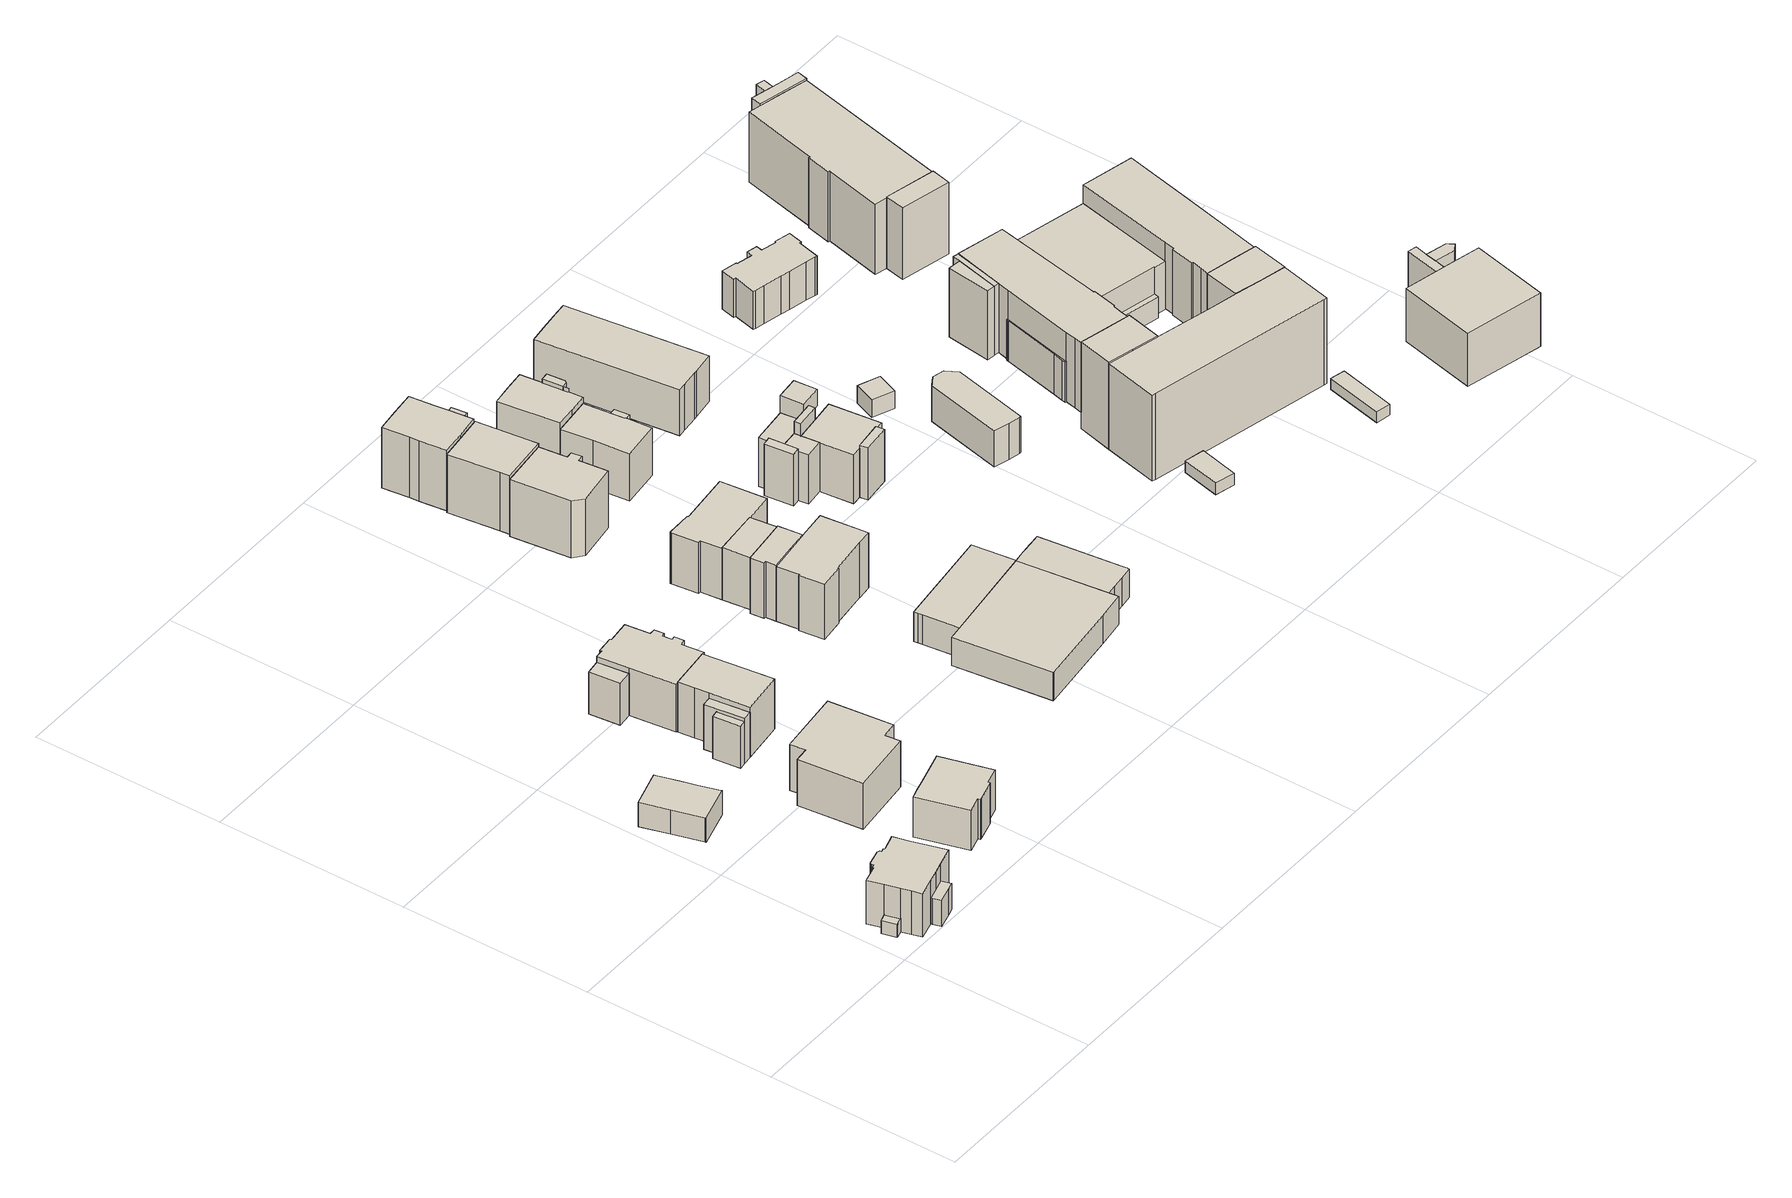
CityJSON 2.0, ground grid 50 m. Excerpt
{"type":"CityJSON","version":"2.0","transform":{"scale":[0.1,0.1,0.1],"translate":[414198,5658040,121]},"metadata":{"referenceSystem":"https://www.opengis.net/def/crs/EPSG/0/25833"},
"CityObjects":{
"building1":{"type":"Building","attributes":{"Gemeindeschluessel":14612000,"Geometrietyp2DReferenz":"3000","function":"31001_9998","roofType":"9999"},"children":["building1-1","building1-2","building1-3","building1-4"]},
"building1-1":{"type":"BuildingPart","attributes":{"Dachtyp_tdc":"tdcHipAndGableRoof","Dachneigung":10.1,"QualitaetDacherkennung":29,"Geometrietyp2DReferenz":"3000","measuredHeight":13.4,"roofType":"5000"},"parents":["building1"],"geometry":[{"type":"Solid","lod":"1","boundaries":[[[[0,1,2,3,4,5,6,7,8,9,10,11,12,13,14,15,16,17,18,19,20,21]],[[22,23,24,25,26,27,28,29,30,31,32,33,34,35,36,37,38,39,40,41,42,43]],[[20,23,22,21]],[[19,24,23,20]],[[18,25,24,19]],[[17,26,25,18]],[[16,27,26,17]],[[15,28,27,16]],[[14,29,28,15]],[[13,30,29,14]],[[12,31,30,13]],[[11,32,31,12]],[[10,33,32,11]],[[9,34,33,10]],[[8,35,34,9]],[[7,36,35,8]],[[6,37,36,7]],[[5,38,37,6]],[[4,39,38,5]],[[3,40,39,4]],[[2,41,40,3]],[[1,42,41,2]],[[0,43,42,1]],[[21,22,43,0]]]]}]},
"building1-2":{"type":"BuildingPart","attributes":{"Dachtyp_tdc":"tdcFreeFormRoof","Dachneigung":76.52,"QualitaetDacherkennung":38,"Geometrietyp2DReferenz":"3000","measuredHeight":12.21,"roofType":"5000"},"parents":["building1"],"geometry":[{"type":"Solid","lod":"1","boundaries":[[[[44,45,46,47]],[[43,48,49,22]],[[47,48,43,44]],[[46,49,48,47]],[[45,22,49,46]],[[44,43,22,45]]]]}]},
"building1-3":{"type":"BuildingPart","attributes":{"Dachtyp_tdc":"tdcGableRoof","Dachneigung":49.09,"QualitaetDacherkennung":5,"Geometrietyp2DReferenz":"3000","measuredHeight":5.56,"roofType":"3100"},"parents":["building1"],"geometry":[{"type":"Solid","lod":"1","boundaries":[[[[50,51,52,53,54]],[[55,56,57,30,29]],[[54,55,29,50]],[[53,56,55,54]],[[52,57,56,53]],[[51,30,57,52]],[[50,29,30,51]]]]}]},
"building1-4":{"type":"BuildingPart","attributes":{"Dachtyp_tdc":"tdcGableRoof","Dachneigung":48.37,"QualitaetDacherkennung":3,"Geometrietyp2DReferenz":"3000","measuredHeight":10.02,"roofType":"3100"},"parents":["building1"],"geometry":[{"type":"Solid","lod":"1","boundaries":[[[[58,59,60,61,62,63,64,65]],[[26,66,24,67,68,69,70,71]],[[65,66,26,58]],[[64,24,66,65]],[[63,67,24,64]],[[62,68,67,63]],[[61,69,68,62]],[[60,70,69,61]],[[59,71,70,60]],[[58,26,71,59]]]]}]},
"building2":{"type":"Building","attributes":{"Dachtyp_tdc":"tdcFreeFormRoof","Gemeindeschluessel":14612000,"Dachneigung":17.74,"QualitaetDacherkennung":87,"Geometrietyp2DReferenz":"3000","measuredHeight":7.64,"function":"31001_9998","roofType":"5000"},"geometry":[{"type":"Solid","lod":"1","boundaries":[[[[72,73,74,75,76,77,78,79,80,81,82]],[[83,84,85,86,87,88,89,90,91,92,93]],[[82,84,83,72]],[[81,85,84,82]],[[80,86,85,81]],[[79,87,86,80]],[[78,88,87,79]],[[77,89,88,78]],[[76,90,89,77]],[[75,91,90,76]],[[74,92,91,75]],[[73,93,92,74]],[[72,83,93,73]]]]}]},
"building3":{"type":"Building","attributes":{"Dachtyp_tdc":"tdcCutTentRoof","Gemeindeschluessel":14612000,"Dachneigung":38.65,"QualitaetDacherkennung":61,"Geometrietyp2DReferenz":"3000","measuredHeight":13.36,"function":"31001_9998","roofType":"9999"},"geometry":[{"type":"Solid","lod":"1","boundaries":[[[[94,95,96,97,98,99,100,101,102,103,104,105]],[[106,107,108,109,110,111,112,113,114,115,116,117]],[[105,107,106,94]],[[104,108,107,105]],[[103,109,108,104]],[[102,110,109,103]],[[101,111,110,102]],[[100,112,111,101]],[[99,113,112,100]],[[98,114,113,99]],[[97,115,114,98]],[[96,116,115,97]],[[95,117,116,96]],[[94,106,117,95]]]]}]},
"building4":{"type":"Building","attributes":{"Dachtyp_tdc":"tdcFreeFormRoof","Gemeindeschluessel":14612000,"Dachneigung":26.62,"QualitaetDacherkennung":33,"Geometrietyp2DReferenz":"3000","measuredHeight":15.73,"function":"31001_9998","roofType":"5000"},"geometry":[{"type":"Solid","lod":"1","boundaries":[[[[118,119,120,121,122,123,124,125]],[[126,127,128,129,130,131,132,133]],[[125,127,126,118]],[[124,128,127,125]],[[123,129,128,124]],[[122,130,129,123]],[[121,131,130,122]],[[120,132,131,121]],[[119,133,132,120]],[[118,126,133,119]]]]}]},
"building5":{"type":"Building","attributes":{"Gemeindeschluessel":14612000,"Geometrietyp2DReferenz":"3000","function":"31001_9998","roofType":"9999"},"children":["building5-1","building5-2","building5-3","building5-4"]},
"building5-1":{"type":"BuildingPart","attributes":{"Dachtyp_tdc":"tdcCutGableRoof","Dachneigung":15.76,"QualitaetDacherkennung":32,"Geometrietyp2DReferenz":"3000","measuredHeight":13.95,"roofType":"9999"},"parents":["building5"],"geometry":[{"type":"Solid","lod":"1","boundaries":[[[[134,135,136,137]],[[138,139,140,141]],[[137,139,138,134]],[[136,140,139,137]],[[135,141,140,136]],[[134,138,141,135]]]]}]},
"building5-2":{"type":"BuildingPart","attributes":{"Dachtyp_tdc":"tdcFreeFormRoof","Dachneigung":77.75,"QualitaetDacherkennung":46,"Geometrietyp2DReferenz":"3000","measuredHeight":12.86,"roofType":"5000"},"parents":["building5"],"geometry":[{"type":"Solid","lod":"1","boundaries":[[[[142,143,144,145]],[[146,147,148,149]],[[145,147,146,142]],[[144,148,147,145]],[[143,149,148,144]],[[142,146,149,143]]]]}]},
"building5-3":{"type":"BuildingPart","attributes":{"Dachtyp_tdc":"tdcPolyFlatRoof","Dachneigung":59.42,"QualitaetDacherkennung":45,"Geometrietyp2DReferenz":"3000","measuredHeight":13.62,"roofType":"2100"},"parents":["building5"],"geometry":[{"type":"Solid","lod":"1","boundaries":[[[[150,151,152,153]],[[154,155,141,156]],[[153,155,154,150]],[[152,141,155,153]],[[151,156,141,152]],[[150,154,156,151]]]]}]},
"building5-4":{"type":"BuildingPart","attributes":{"Dachtyp_tdc":"tdcHipAndGableRoof","Dachneigung":32.19,"QualitaetDacherkennung":34,"Geometrietyp2DReferenz":"3000","measuredHeight":16.25,"roofType":"5000"},"parents":["building5"],"geometry":[{"type":"Solid","lod":"1","boundaries":[[[[157,158,159,160,161,162,163,164]],[[147,165,140,139,166,167,168,148]],[[164,165,147,157]],[[163,140,165,164]],[[162,139,140,163]],[[161,166,139,162]],[[160,167,166,161]],[[159,168,167,160]],[[158,148,168,159]],[[157,147,148,158]]]]}]},
"building6":{"type":"Building","attributes":{"Gemeindeschluessel":14612000,"Geometrietyp2DReferenz":"3000","function":"31001_9998","roofType":"9999"},"children":["building6-1","building6-2"]},
"building6-1":{"type":"BuildingPart","attributes":{"Dachtyp_tdc":"tdcHipRoof","Dachneigung":60.24,"QualitaetDacherkennung":39,"Geometrietyp2DReferenz":"3000","measuredHeight":13.53,"roofType":"3200"},"parents":["building6"],"geometry":[{"type":"MultiSurface","lod":"1","boundaries":[[[169,170,171,172,173,172,171,174]],[[175,176,177,178,179,178,177,180]],[[174,176,175,169]],[[171,177,176,174]],[[173,179,178,172]],[[170,180,177,171]],[[169,175,180,170]]]}]},
"building6-2":{"type":"BuildingPart","attributes":{"Dachtyp_tdc":"tdcHipAndGableRoof","Dachneigung":35.12,"QualitaetDacherkennung":49,"Geometrietyp2DReferenz":"3000","measuredHeight":16.42,"roofType":"5000"},"parents":["building6"],"geometry":[{"type":"Solid","lod":"1","boundaries":[[[[181,182,183,184,185,186,187,188,189,190,191,192,193,194,195,196,197,198,199,200]],[[201,202,203,204,205,206,207,208,209,210,211,180,177,178,179,212,213,214,215,216]],[[200,202,201,181]],[[199,203,202,200]],[[198,204,203,199]],[[197,205,204,198]],[[196,206,205,197]],[[195,207,206,196]],[[194,208,207,195]],[[193,209,208,194]],[[192,210,209,193]],[[191,211,210,192]],[[190,180,211,191]],[[189,177,180,190]],[[188,178,177,189]],[[187,179,178,188]],[[186,212,179,187]],[[185,213,212,186]],[[184,214,213,185]],[[183,215,214,184]],[[182,216,215,183]],[[181,201,216,182]]]]}]},
"building7":{"type":"Building","attributes":{"Gemeindeschluessel":14612000,"Geometrietyp2DReferenz":"3000","function":"31001_9998","roofType":"9999"},"children":["building7-1","building7-2"]},
"building7-1":{"type":"BuildingPart","attributes":{"Dachtyp_tdc":"tdcGableRoof","Dachneigung":22.11,"QualitaetDacherkennung":39,"Geometrietyp2DReferenz":"3000","measuredHeight":17.93,"roofType":"3100"},"parents":["building7"],"geometry":[{"type":"Solid","lod":"1","boundaries":[[[[217,218,219,220,221,222,223,224,225]],[[226,227,228,229,230,231,232,233,234]],[[225,227,226,217]],[[224,228,227,225]],[[223,229,228,224]],[[222,230,229,223]],[[221,231,230,222]],[[220,232,231,221]],[[219,233,232,220]],[[218,234,233,219]],[[217,226,234,218]]]]}]},
"building7-2":{"type":"BuildingPart","attributes":{"Dachtyp_tdc":"tdcHipRoof","Dachneigung":32.84,"QualitaetDacherkennung":21,"Geometrietyp2DReferenz":"3000","measuredHeight":17.78,"roofType":"3200"},"parents":["building7"],"geometry":[{"type":"Solid","lod":"1","boundaries":[[[[235,236,237,238,239,240,241,242,243,244,245,246]],[[247,248,249,250,251,252,253,254,255,256,233,231]],[[246,248,247,235]],[[245,249,248,246]],[[244,250,249,245]],[[243,251,250,244]],[[242,252,251,243]],[[241,253,252,242]],[[240,254,253,241]],[[239,255,254,240]],[[238,256,255,239]],[[237,233,256,238]],[[236,231,233,237]],[[235,247,231,236]]]]}]},
"building8":{"type":"Building","attributes":{"Gemeindeschluessel":14612000,"Geometrietyp2DReferenz":"3000","function":"31001_9998","roofType":"9999"},"children":["building8-1","building8-2"]},
"building8-1":{"type":"BuildingPart","attributes":{"Dachtyp_tdc":"tdcCutTentRoof","Dachneigung":37.6,"QualitaetDacherkennung":39,"Geometrietyp2DReferenz":"3000","measuredHeight":16.93,"roofType":"9999"},"parents":["building8"],"geometry":[{"type":"Solid","lod":"1","boundaries":[[[[257,258,259,260,261,262,263,264,265,266]],[[267,268,269,270,271,272,273,274,275,276]],[[266,268,267,257]],[[265,269,268,266]],[[264,270,269,265]],[[263,271,270,264]],[[262,272,271,263]],[[261,273,272,262]],[[260,274,273,261]],[[259,275,274,260]],[[258,276,275,259]],[[257,267,276,258]]]]}]},
"building8-2":{"type":"BuildingPart","attributes":{"Dachtyp_tdc":"tdcGableRoof","Dachneigung":44.95,"QualitaetDacherkennung":39,"Geometrietyp2DReferenz":"3000","measuredHeight":17.53,"roofType":"3100"},"parents":["building8"],"geometry":[{"type":"Solid","lod":"1","boundaries":[[[[277,278,279,280]],[[267,281,282,268]],[[280,281,267,277]],[[279,282,281,280]],[[278,268,282,279]],[[277,267,268,278]]]]}]},
"building9":{"type":"Building","attributes":{"Dachtyp_tdc":"tdcFreeFormRoof","Gemeindeschluessel":14612000,"Dachneigung":30.59,"QualitaetDacherkennung":61,"Geometrietyp2DReferenz":"3000","measuredHeight":18.75,"function":"31001_9998","roofType":"5000"},"geometry":[{"type":"Solid","lod":"1","boundaries":[[[[283,284,285,286,287,288,289,290,291]],[[292,293,294,295,296,297,298,299,300]],[[291,293,292,283]],[[290,294,293,291]],[[289,295,294,290]],[[288,296,295,289]],[[287,297,296,288]],[[286,298,297,287]],[[285,299,298,286]],[[284,300,299,285]],[[283,292,300,284]]]]}]},
"building10":{"type":"Building","attributes":{"Dachtyp_tdc":"tdcFreeFormRoof","Gemeindeschluessel":14612000,"Dachneigung":36.89,"QualitaetDacherkennung":71,"Geometrietyp2DReferenz":"3000","measuredHeight":19.14,"function":"31001_9998","roofType":"5000"},"geometry":[{"type":"Solid","lod":"1","boundaries":[[[[301,302,303,304,305,306,307]],[[308,309,310,311,312,313,314]],[[307,309,308,301]],[[306,310,309,307]],[[305,311,310,306]],[[304,312,311,305]],[[303,313,312,304]],[[302,314,313,303]],[[301,308,314,302]]]]}]},
"building11":{"type":"Building","attributes":{"Gemeindeschluessel":14612000,"Geometrietyp2DReferenz":"3000","function":"31001_2000","roofType":"9999"},"children":["building11-1","building11-2"]},
"building11-1":{"type":"BuildingPart","attributes":{"Dachtyp_tdc":"tdcPolyFlatRoof","Dachneigung":0,"QualitaetDacherkennung":85,"Geometrietyp2DReferenz":"3000","measuredHeight":8.06,"roofType":"1000"},"parents":["building11"],"geometry":[{"type":"Solid","lod":"1","boundaries":[[[[315,316,317,318,319,320,321,322]],[[323,324,325,326,327,328,329,330]],[[322,324,323,315]],[[321,325,324,322]],[[320,326,325,321]],[[319,327,326,320]],[[318,328,327,319]],[[317,329,328,318]],[[316,330,329,317]],[[315,323,330,316]]]]}]},
"building11-2":{"type":"BuildingPart","attributes":{"Dachtyp_tdc":"tdcPolyFlatRoof","Dachneigung":0,"QualitaetDacherkennung":81,"Geometrietyp2DReferenz":"3000","measuredHeight":8.03,"roofType":"1000"},"parents":["building11"],"geometry":[{"type":"Solid","lod":"1","boundaries":[[[[318,317,331,332,333,334,335,336,337,338,339]],[[328,340,341,342,343,344,345,346,347,348,329]],[[339,340,328,318]],[[338,341,340,339]],[[337,342,341,338]],[[336,343,342,337]],[[335,344,343,336]],[[334,345,344,335]],[[333,346,345,334]],[[332,347,346,333]],[[331,348,347,332]],[[317,329,348,331]],[[318,328,329,317]]]]}]},
"building12":{"type":"Building","attributes":{"Dachtyp_tdc":"tdcPolyFlatRoof","Gemeindeschluessel":14612000,"Dachneigung":0,"QualitaetDacherkennung":77,"Geometrietyp2DReferenz":"3000","measuredHeight":8.43,"function":"31001_2000","roofType":"1000"},"geometry":[{"type":"Solid","lod":"1","boundaries":[[[[349,350,351,319,339,352]],[[353,354,355,356,357,358]],[[352,354,353,349]],[[339,355,354,352]],[[319,356,355,339]],[[351,357,356,319]],[[350,358,357,351]],[[349,353,358,350]]]]}]},
"building13":{"type":"Building","attributes":{"Gemeindeschluessel":14612000,"Geometrietyp2DReferenz":"3000","function":"31001_9998","roofType":"9999"},"children":["building13-1","building13-2"]},
"building13-1":{"type":"BuildingPart","attributes":{"Dachtyp_tdc":"tdcGableRoof","Dachneigung":31.9,"QualitaetDacherkennung":57,"Geometrietyp2DReferenz":"3000","measuredHeight":16.81,"roofType":"3100"},"parents":["building13"],"geometry":[{"type":"Solid","lod":"1","boundaries":[[[[359,360,361,362]],[[363,364,365,366]],[[362,364,363,359]],[[361,365,364,362]],[[360,366,365,361]],[[359,363,366,360]]]]}]},
"building13-2":{"type":"BuildingPart","attributes":{"Dachtyp_tdc":"tdcGableRoof","Dachneigung":32.26,"QualitaetDacherkennung":79,"Geometrietyp2DReferenz":"3000","measuredHeight":19.12,"roofType":"3100"},"parents":["building13"],"geometry":[{"type":"Solid","lod":"1","boundaries":[[[[367,368,369,370,371,372,373,374,375,376,377]],[[378,379,380,381,382,363,366,383,384,385,386]],[[377,379,378,367]],[[376,380,379,377]],[[375,381,380,376]],[[374,382,381,375]],[[373,363,382,374]],[[372,366,363,373]],[[371,383,366,372]],[[370,384,383,371]],[[369,385,384,370]],[[368,386,385,369]],[[367,378,386,368]]]]}]},
"building14":{"type":"Building","attributes":{"Gemeindeschluessel":14612000,"Geometrietyp2DReferenz":"3000","function":"31001_9998","roofType":"9999"},"children":["building14-1","building14-2"]},
"building14-1":{"type":"BuildingPart","attributes":{"Dachtyp_tdc":"tdcHipAndGableRoof","Dachneigung":31.27,"QualitaetDacherkennung":76,"Geometrietyp2DReferenz":"3000","measuredHeight":15.12,"roofType":"5000"},"parents":["building14"],"geometry":[{"type":"Solid","lod":"1","boundaries":[[[[387,388,389,390,391,392,393,394,395]],[[396,397,398,399,400,401,402,403,404]],[[395,397,396,387]],[[394,398,397,395]],[[393,399,398,394]],[[392,400,399,393]],[[391,401,400,392]],[[390,402,401,391]],[[389,403,402,390]],[[388,404,403,389]],[[387,396,404,388]]]]}]},
"building14-2":{"type":"BuildingPart","attributes":{"Dachtyp_tdc":"tdcPolyFlatRoof","Dachneigung":19.65,"QualitaetDacherkennung":70,"Geometrietyp2DReferenz":"3000","measuredHeight":13.44,"roofType":"2100"},"parents":["building14"],"geometry":[{"type":"Solid","lod":"1","boundaries":[[[[405,406,407,408,409]],[[410,411,400,399,398]],[[409,411,410,405]],[[408,400,411,409]],[[407,399,400,408]],[[406,398,399,407]],[[405,410,398,406]]]]}]},
"building15":{"type":"Building","attributes":{"Gemeindeschluessel":14612000,"Geometrietyp2DReferenz":"3000","function":"31001_9998","roofType":"9999"},"children":["building15-1","building15-2"]},
"building15-1":{"type":"BuildingPart","attributes":{"Dachtyp_tdc":"tdcPolyFlatRoof","Dachneigung":12.55,"QualitaetDacherkennung":86,"Geometrietyp2DReferenz":"3000","measuredHeight":16.66,"roofType":"2100"},"parents":["building15"],"geometry":[{"type":"Solid","lod":"1","boundaries":[[[[412,413,414,415,416,417,418]],[[419,420,421,422,423,424,425]],[[418,419,425,412]],[[417,420,419,418]],[[416,421,420,417]],[[415,422,421,416]],[[414,423,422,415]],[[413,424,423,414]],[[412,425,424,413]]]]}]},
"building15-2":{"type":"BuildingPart","attributes":{"Dachtyp_tdc":"tdcGableRoof","Dachneigung":40.85,"QualitaetDacherkennung":68,"Geometrietyp2DReferenz":"3000","measuredHeight":17.68,"roofType":"3100"},"parents":["building15"],"geometry":[{"type":"Solid","lod":"1","boundaries":[[[[426,427,428,429,430,431,432,433,434]],[[424,423,435,436,437,438,439,440,425]],[[434,424,425,426]],[[433,423,424,434]],[[432,435,423,433]],[[431,436,435,432]],[[430,437,436,431]],[[429,438,437,430]],[[428,439,438,429]],[[427,440,439,428]],[[426,425,440,427]]]]}]},
"building16":{"type":"Building","attributes":{"Gemeindeschluessel":14612000,"Geometrietyp2DReferenz":"3000","function":"31001_9998","roofType":"9999"},"children":["building16-1","building16-2","building16-3","building16-4","building16-5","building16-6"]},
"building16-1":{"type":"BuildingPart","attributes":{"Dachtyp_tdc":"tdcPolyFlatRoof","Dachneigung":34.03,"QualitaetDacherkennung":92,"Geometrietyp2DReferenz":"3000","measuredHeight":16.18,"roofType":"2100"},"parents":["building16"],"geometry":[{"type":"Solid","lod":"1","boundaries":[[[[441,442,443,444,445]],[[446,447,448,449,450]],[[445,446,450,441]],[[444,447,446,445]],[[443,448,447,444]],[[442,449,448,443]],[[441,450,449,442]]]]}]},
"building16-2":{"type":"BuildingPart","attributes":{"Dachtyp_tdc":"tdcFreeFormRoof","Dachneigung":33.38,"QualitaetDacherkennung":63,"Geometrietyp2DReferenz":"3000","measuredHeight":16.01,"roofType":"5000"},"parents":["building16"],"geometry":[{"type":"Solid","lod":"1","boundaries":[[[[451,452,453,454,455,456,457,458,459]],[[460,461,462,463,448,464,465,466,467]],[[459,461,460,451]],[[458,462,461,459]],[[457,463,462,458]],[[456,448,463,457]],[[455,464,448,456]],[[454,465,464,455]],[[453,466,465,454]],[[452,467,466,453]],[[451,460,467,452]]]]}]},
"building16-3":{"type":"BuildingPart","attributes":{"Dachtyp_tdc":"tdcGableRoof","Dachneigung":21.73,"QualitaetDacherkennung":36,"Geometrietyp2DReferenz":"3000","measuredHeight":18.16,"roofType":"3100"},"parents":["building16"],"geometry":[{"type":"Solid","lod":"1","boundaries":[[[[468,469,470,471]],[[472,465,464,447]],[[471,465,472,468]],[[470,464,465,471]],[[469,447,464,470]],[[468,472,447,469]]]]}]},
"building16-4":{"type":"BuildingPart","attributes":{"Dachtyp_tdc":"tdcPolyFlatRoof","Dachneigung":33.9,"QualitaetDacherkennung":66,"Geometrietyp2DReferenz":"3000","measuredHeight":15.99,"roofType":"2100"},"parents":["building16"],"geometry":[{"type":"Solid","lod":"1","boundaries":[[[[473,474,475,476,477]],[[446,478,479,480,481]],[[477,478,446,473]],[[476,479,478,477]],[[475,480,479,476]],[[474,481,480,475]],[[473,446,481,474]]]]}]},
"building16-5":{"type":"BuildingPart","attributes":{"Dachtyp_tdc":"tdcGableRoof","Dachneigung":34.15,"QualitaetDacherkennung":80,"Geometrietyp2DReferenz":"3000","measuredHeight":16.05,"roofType":"3100"},"parents":["building16"],"geometry":[{"type":"Solid","lod":"1","boundaries":[[[[482,483,484,485]],[[461,486,487,462]],[[485,486,461,482]],[[484,487,486,485]],[[483,462,487,484]],[[482,461,462,483]]]]}]},
"building16-6":{"type":"BuildingPart","attributes":{"Dachtyp_tdc":"tdcGableRoof","Dachneigung":34.23,"QualitaetDacherkennung":60,"Geometrietyp2DReferenz":"3000","measuredHeight":16.06,"roofType":"3100"},"parents":["building16"],"geometry":[{"type":"Solid","lod":"1","boundaries":[[[[488,489,490,491]],[[478,450,492,493]],[[490,450,478,491]],[[489,492,450,490]],[[488,493,492,489]],[[491,478,493,488]]]]}]},
"building17":{"type":"Building","attributes":{"Dachtyp_tdc":"tdcGableAndHippedGRoof","Gemeindeschluessel":14612000,"Dachneigung":33.73,"QualitaetDacherkennung":75,"Geometrietyp2DReferenz":"3000","measuredHeight":15.23,"function":"31001_9998","roofType":"9999"},"geometry":[{"type":"Solid","lod":"1","boundaries":[[[[494,495,496,497,498,499,500,501,502,503,504,505]],[[506,507,508,509,510,511,512,513,514,515,516,517]],[[505,507,506,494]],[[504,508,507,505]],[[503,509,508,504]],[[502,510,509,503]],[[501,511,510,502]],[[500,512,511,501]],[[499,513,512,500]],[[498,514,513,499]],[[497,515,514,498]],[[496,516,515,497]],[[495,517,516,496]],[[494,506,517,495]]]]}]},
"building18":{"type":"Building","attributes":{"Dachtyp_tdc":"tdcHipRoof","Gemeindeschluessel":14612000,"Dachneigung":45.97,"QualitaetDacherkennung":79,"Geometrietyp2DReferenz":"3000","measuredHeight":6.5,"function":"31001_9998","roofType":"3200"},"geometry":[{"type":"Solid","lod":"1","boundaries":[[[[518,519,520,521]],[[522,523,524,525]],[[521,523,522,518]],[[520,524,523,521]],[[519,525,524,520]],[[518,522,525,519]]]]}]},
"building19":{"type":"Building","attributes":{"Dachtyp_tdc":"tdcGableRoof","Gemeindeschluessel":14612000,"Dachneigung":11.41,"QualitaetDacherkennung":80,"Geometrietyp2DReferenz":"3000","measuredHeight":3.55,"function":"31001_9998","roofType":"3100"},"geometry":[{"type":"Solid","lod":"1","boundaries":[[[[526,527,528,529]],[[530,531,532,533]],[[529,531,530,526]],[[528,532,531,529]],[[527,533,532,528]],[[526,530,533,527]]]]}]},
"building20":{"type":"Building","attributes":{"Dachtyp_tdc":"tdcHipAndGableRoof","Gemeindeschluessel":14612000,"Dachneigung":36.95,"QualitaetDacherkennung":66,"Geometrietyp2DReferenz":"3000","measuredHeight":6.37,"function":"31001_9998","roofType":"5000"},"geometry":[{"type":"Solid","lod":"1","boundaries":[[[[534,535,536,537]],[[538,539,540,541]],[[537,539,538,534]],[[536,540,539,537]],[[535,541,540,536]],[[534,538,541,535]]]]}]},
"building21":{"type":"Building","attributes":{"Dachtyp_tdc":"tdcFreeFormRoof","Gemeindeschluessel":14612000,"Dachneigung":42.95,"QualitaetDacherkennung":76,"Geometrietyp2DReferenz":"3000","measuredHeight":12.14,"function":"31001_9998","roofType":"5000"},"geometry":[{"type":"Solid","lod":"1","boundaries":[[[[542,543,544,545,546,547,548,549]],[[550,551,552,553,554,555,556,557]],[[549,551,550,542]],[[548,552,551,549]],[[547,553,552,548]],[[546,554,553,547]],[[545,555,554,546]],[[544,556,555,545]],[[543,557,556,544]],[[542,550,557,543]]]]}]},
"building22":{"type":"Building","attributes":{"Dachtyp_tdc":"tdcPolyFlatRoof","Gemeindeschluessel":14612000,"Dachneigung":13.35,"QualitaetDacherkennung":52,"Geometrietyp2DReferenz":"3000","measuredHeight":12.27,"function":"31001_9998","roofType":"2100"},"geometry":[{"type":"Solid","lod":"1","boundaries":[[[[558,559,560,561,562,563,564,565,566,567,568,569,570,571,572,573,574,575,576,577,578,579,580]],[[581,582,583,584,585,586,587,588,589,590,591,592,593,594,595,596,597,598,599,600,601,602,603]],[[580,582,581,558]],[[579,583,582,580]],[[578,584,583,579]],[[577,585,584,578]],[[576,586,585,577]],[[575,587,586,576]],[[574,588,587,575]],[[573,589,588,574]],[[572,590,589,573]],[[571,591,590,572]],[[570,592,591,571]],[[569,593,592,570]],[[568,594,593,569]],[[567,595,594,568]],[[566,596,595,567]],[[565,597,596,566]],[[564,598,597,565]],[[563,599,598,564]],[[562,600,599,563]],[[561,601,600,562]],[[560,602,601,561]],[[559,603,602,560]],[[558,581,603,559]]]]}]},
"building23":{"type":"Building","attributes":{"Gemeindeschluessel":14612000,"Geometrietyp2DReferenz":"3000","function":"31001_9998","roofType":"9999"},"children":["building23-1","building23-2","building23-3","building23-4"]},
"building23-1":{"type":"BuildingPart","attributes":{"Dachtyp_tdc":"tdcPolyFlatRoof","Dachneigung":0,"QualitaetDacherkennung":43,"Geometrietyp2DReferenz":"3000","measuredHeight":19.7,"roofType":"1000"},"parents":["building23"],"geometry":[{"type":"Solid","lod":"1","boundaries":[[[[604,605,606,607]],[[608,609,610,611]],[[607,609,608,604]],[[606,610,609,607]],[[605,611,610,606]],[[604,608,611,605]]]]}]},
"building23-2":{"type":"BuildingPart","attributes":{"Dachtyp_tdc":"tdcPolyFlatRoof","Dachneigung":0,"QualitaetDacherkennung":51,"Geometrietyp2DReferenz":"3000","measuredHeight":19.66,"roofType":"1000"},"parents":["building23"],"geometry":[{"type":"Solid","lod":"1","boundaries":[[[[612,613,614,605,604]],[[615,608,611,616,617]],[[604,608,615,612]],[[605,611,608,604]],[[614,616,611,605]],[[613,617,616,614]],[[612,615,617,613]]]]}]},
"building23-3":{"type":"BuildingPart","attributes":{"Dachtyp_tdc":"tdcPolyFlatRoof","Dachneigung":0,"QualitaetDacherkennung":45,"Geometrietyp2DReferenz":"3000","measuredHeight":19.8,"roofType":"1000"},"parents":["building23"],"geometry":[{"type":"Solid","lod":"1","boundaries":[[[[618,619,620,621,622,623,624,625,626,627,628,629,630,631]],[[632,615,617,633,634,635,636,637,638,639,640,641,642,643]],[[630,615,632,631]],[[629,617,615,630]],[[628,633,617,629]],[[627,634,633,628]],[[626,635,634,627]],[[625,636,635,626]],[[624,637,636,625]],[[623,638,637,624]],[[622,639,638,623]],[[621,640,639,622]],[[620,641,640,621]],[[619,642,641,620]],[[618,643,642,619]],[[631,632,643,618]]]]}]},
"building23-4":{"type":"BuildingPart","attributes":{"Dachtyp_tdc":"tdcGableRoof","Dachneigung":10.1,"QualitaetDacherkennung":2,"Geometrietyp2DReferenz":"3000","measuredHeight":15.35,"roofType":"3100"},"parents":["building23"],"geometry":[{"type":"Solid","lod":"1","boundaries":[[[[644,645,646,647,648,649,650,651,652]],[[653,632,654,643,655,656,657,658,659]],[[652,632,653,644]],[[651,654,632,652]],[[650,643,654,651]],[[649,655,643,650]],[[648,656,655,649]],[[647,657,656,648]],[[646,658,657,647]],[[645,659,658,646]],[[644,653,659,645]]]]}]},
"building24":{"type":"Building","attributes":{"name":"Brauerei an Waldschlösschen","Gemeindeschluessel":14612000,"Geometrietyp2DReferenz":"3000","function":"31001_2081","roofType":"9999"},"children":["building24-1","building24-2","building24-3"]},
"building24-1":{"type":"BuildingPart","attributes":{"Dachtyp_tdc":"tdcGableRoof","Dachneigung":37.42,"QualitaetDacherkennung":75,"Geometrietyp2DReferenz":"3000","measuredHeight":27.34,"roofType":"3100"},"parents":["building24"],"geometry":[{"type":"Solid","lod":"1","boundaries":[[[[660,661,662,663,664,665,666,667]],[[668,669,670,671,672,673,674,675]],[[667,669,668,660]],[[666,670,669,667]],[[665,671,670,666]],[[664,672,671,665]],[[663,673,672,664]],[[662,674,673,663]],[[661,675,674,662]],[[660,668,675,661]]]]}]},
"building24-2":{"type":"BuildingPart","attributes":{"Dachtyp_tdc":"tdcHipRoof","Dachneigung":34.45,"QualitaetDacherkennung":50,"Geometrietyp2DReferenz":"3000","measuredHeight":27.27,"roofType":"3200"},"parents":["building24"],"geometry":[{"type":"Solid","lod":"1","boundaries":[[[[676,677,678,679,680,681,682,683,684]],[[685,686,687,688,689,690,674,672,691]],[[684,686,685,676]],[[683,687,686,684]],[[682,688,687,683]],[[681,689,688,682]],[[680,690,689,681]],[[679,674,690,680]],[[678,672,674,679]],[[677,691,672,678]],[[676,685,691,677]]]]}]},
"building24-3":{"type":"BuildingPart","attributes":{"Dachtyp_tdc":"tdcGableRoof","Dachneigung":37.71,"QualitaetDacherkennung":75,"Geometrietyp2DReferenz":"3000","measuredHeight":27.37,"roofType":"3100"},"parents":["building24"],"geometry":[{"type":"Solid","lod":"1","boundaries":[[[[692,693,694,695,696,697,698,699]],[[686,700,685,701,702,703,704,705]],[[699,700,686,692]],[[698,685,700,699]],[[697,701,685,698]],[[696,702,701,697]],[[695,703,702,696]],[[694,704,703,695]],[[693,705,704,694]],[[692,686,705,693]]]]}]},
"building25":{"type":"Building","attributes":{"Dachtyp_tdc":"tdcPolyFlatRoof","Gemeindeschluessel":14612000,"Dachneigung":3.63,"QualitaetDacherkennung":56,"Geometrietyp2DReferenz":"3000","measuredHeight":3.65,"function":"31001_9998","roofType":"2100"},"geometry":[{"type":"Solid","lod":"1","boundaries":[[[[706,707,708,709]],[[710,711,712,713]],[[709,711,710,706]],[[708,712,711,709]],[[707,713,712,708]],[[706,710,713,707]]]]}]},
"building26":{"type":"Building","attributes":{"Gemeindeschluessel":14612000,"Geometrietyp2DReferenz":"3000","function":"31001_9998","roofType":"9999"},"children":["building26-1","building26-2"]},
"building26-1":{"type":"BuildingPart","attributes":{"Dachtyp_tdc":"tdcGableRoof","Dachneigung":44.28,"QualitaetDacherkennung":15,"Geometrietyp2DReferenz":"3000","measuredHeight":20.73,"roofType":"3100"},"parents":["building26"],"geometry":[{"type":"Solid","lod":"1","boundaries":[[[[714,715,716,717,718,719,720,721,722]],[[723,724,725,726,727,728,729,730,731]],[[722,724,723,714]],[[721,725,724,722]],[[720,726,725,721]],[[719,727,726,720]],[[718,728,727,719]],[[717,729,728,718]],[[716,730,729,717]],[[715,731,730,716]],[[714,723,731,715]]]]}]},
"building26-2":{"type":"BuildingPart","attributes":{"Dachtyp_tdc":"tdcFreeFormRoof","Dachneigung":63.26,"QualitaetDacherkennung":7,"Geometrietyp2DReferenz":"3000","measuredHeight":6.7,"roofType":"5000"},"parents":["building26"],"geometry":[{"type":"Solid","lod":"1","boundaries":[[[[732,733,734,735,736]],[[723,731,737,738,724]],[[736,731,723,732]],[[735,737,731,736]],[[734,738,737,735]],[[733,724,738,734]],[[732,723,724,733]]]]}]},
"building27":{"type":"Building","attributes":{"Gemeindeschluessel":14612000,"Geometrietyp2DReferenz":"3000","function":"31001_2000","roofType":"9999"},"children":["building27-1","building27-2","building27-3","building27-4"]},
"building27-1":{"type":"BuildingPart","attributes":{"Dachtyp_tdc":"tdcGableRoof","Dachneigung":17.81,"QualitaetDacherkennung":59,"Geometrietyp2DReferenz":"3000","measuredHeight":21.57,"roofType":"3100"},"parents":["building27"],"geometry":[{"type":"Solid","lod":"1","boundaries":[[[[739,740,741,742,743,744,745,746,747,748,749,750,751]],[[752,753,754,755,756,757,758,759,760,761,762,763,764]],[[751,753,752,739]],[[750,754,753,751]],[[749,755,754,750]],[[748,756,755,749]],[[747,757,756,748]],[[746,758,757,747]],[[745,759,758,746]],[[744,760,759,745]],[[743,761,760,744]],[[742,762,761,743]],[[741,763,762,742]],[[740,764,763,741]],[[739,752,764,740]]]]}]},
"building27-2":{"type":"BuildingPart","attributes":{"Dachtyp_tdc":"tdcCutGableRoof","Dachneigung":1.05,"QualitaetDacherkennung":79,"Geometrietyp2DReferenz":"3000","measuredHeight":21.12,"roofType":"9999"},"parents":["building27"],"geometry":[{"type":"Solid","lod":"1","boundaries":[[[[765,766,767,768]],[[769,753,764,770]],[[768,753,769,765]],[[767,764,753,768]],[[766,770,764,767]],[[765,769,770,766]]]]}]},
"building27-3":{"type":"BuildingPart","attributes":{"Dachtyp_tdc":"tdcCutGableRoof","Dachneigung":2.45,"QualitaetDacherkennung":72,"Geometrietyp2DReferenz":"3000","measuredHeight":21.21,"roofType":"9999"},"parents":["building27"],"geometry":[{"type":"Solid","lod":"1","boundaries":[[[[771,772,773,774,775,776]],[[777,778,779,780,763,761]],[[776,778,777,771]],[[775,779,778,776]],[[774,780,779,775]],[[773,763,780,774]],[[772,761,763,773]],[[771,777,761,772]]]]}]},
"building27-4":{"type":"BuildingPart","attributes":{"Dachtyp_tdc":"tdcGableRoof","Dachneigung":10.07,"QualitaetDacherkennung":44,"Geometrietyp2DReferenz":"3000","measuredHeight":18.51,"roofType":"3100"},"parents":["building27"],"geometry":[{"type":"Solid","lod":"1","boundaries":[[[[781,782,783,784]],[[785,786,779,778]],[[784,786,785,781]],[[783,779,786,784]],[[782,778,779,783]],[[781,785,778,782]]]]}]},
"building28":{"type":"Building","attributes":{"Gemeindeschluessel":14612000,"Geometrietyp2DReferenz":"3000","function":"31001_9998","roofType":"9999"},"children":["building28-1","building28-2"]},
"building28-1":{"type":"BuildingPart","attributes":{"Dachtyp_tdc":"tdcPolyFlatRoof","Dachneigung":0,"QualitaetDacherkennung":61,"Geometrietyp2DReferenz":"3000","measuredHeight":18.81,"roofType":"1000"},"parents":["building28"],"geometry":[{"type":"Solid","lod":"1","boundaries":[[[[787,788,789,790,791,792,793,794,795,796,797,798]],[[799,800,801,802,803,804,805,806,807,808,809,810]],[[798,800,799,787]],[[797,801,800,798]],[[796,802,801,797]],[[795,803,802,796]],[[794,804,803,795]],[[793,805,804,794]],[[792,806,805,793]],[[791,807,806,792]],[[790,808,807,791]],[[789,809,808,790]],[[788,810,809,789]],[[787,799,810,788]]]]}]},
"building28-2":{"type":"BuildingPart","attributes":{"Dachtyp_tdc":"tdcPolyFlatRoof","Dachneigung":0,"QualitaetDacherkennung":0,"Geometrietyp2DReferenz":"3000","measuredHeight":3,"roofType":"9999"},"parents":["building28"],"geometry":[{"type":"Solid","lod":"1","boundaries":[[[[811,812,813,814,815]],[[800,816,817,818,801]],[[815,800,801,811]],[[814,816,800,815]],[[813,817,816,814]],[[812,818,817,813]],[[811,801,818,812]]]]}]},
"building29":{"type":"Building","attributes":{"Gemeindeschluessel":14612000,"Geometrietyp2DReferenz":"3000","function":"31001_9998","roofType":"9999"},"children":["building29-1","building29-2","building29-3"]},
"building29-1":{"type":"BuildingPart","attributes":{"Dachtyp_tdc":"tdcPolyFlatRoof","Dachneigung":0,"QualitaetDacherkennung":49,"Geometrietyp2DReferenz":"3000","measuredHeight":14.68,"roofType":"1000"},"parents":["building29"],"geometry":[{"type":"Solid","lod":"1","boundaries":[[[[819,820,821,822,823]],[[824,825,826,827,828]],[[823,825,824,819]],[[822,826,825,823]],[[821,827,826,822]],[[820,828,827,821]],[[819,824,828,820]]]]}]},
"building29-2":{"type":"BuildingPart","attributes":{"Dachtyp_tdc":"tdcPolyFlatRoof","Dachneigung":0,"QualitaetDacherkennung":71,"Geometrietyp2DReferenz":"3000","measuredHeight":15.23,"roofType":"1000"},"parents":["building29"],"geometry":[{"type":"Solid","lod":"1","boundaries":[[[[829,830,831,832,833,834]],[[835,836,837,838,839,840]],[[834,836,835,829]],[[833,837,836,834]],[[832,838,837,833]],[[831,839,838,832]],[[830,840,839,831]],[[829,835,840,830]]]]}]},
"building29-3":{"type":"BuildingPart","attributes":{"Dachtyp_tdc":"tdcPolyFlatRoof","Dachneigung":0,"QualitaetDacherkennung":66,"Geometrietyp2DReferenz":"3000","measuredHeight":14.7,"roofType":"1000"},"parents":["building29"],"geometry":[{"type":"Solid","lod":"1","boundaries":[[[[841,842,843,844,845,846]],[[837,847,848,825,824,838]],[[846,847,837,841]],[[845,848,847,846]],[[844,825,848,845]],[[843,824,825,844]],[[842,838,824,843]],[[841,837,838,842]]]]}]}
},
"vertices":[
[219,148,132],[209,186,132],[164,173,132],[163,176,132],[154,174,132],[153,178,132],[147,181,132],[108,171,132],[105,165,132],[106,161,132],[98,158,132],[98,155,132],[53,143,132],[65,102,132],[75,65,132],[82,40,132],[89,15,132],[137,28,132],[169,37,132],[197,45,132],[245,58,132],[234,97,132],[234,97,8],[245,58,8],[197,45,8],[169,37,8],[137,28,8],[89,15,8],[82,40,8],[75,65,8],[65,102,8],[53,143,8],[98,155,8],[98,158,8],[106,161,8],[105,165,8],[108,171,8],[147,181,8],[153,178,8],[154,174,8],[163,176,8],[164,173,8],[209,186,8],[219,148,8],
[219,148,120],[234,97,120],[243,100,120],[229,151,120],[229,151,8],[243,100,8],
[75,65,46],[65,102,46],[45,96,46],[55,59,46],[58,60,46],[58,60,8],[55,59,8],[45,96,8],
[137,28,82],[138,23,82],[143,3,82],[185,14,82],[205,20,82],[199,40,82],[197,45,82],[178,40,82],[178,40,8],[199,40,8],[205,20,8],[185,14,8],[143,3,8],[138,23,8],
[10,732,98],[10,730,98],[31,658,98],[53,581,98],[54,578,98],[151,606,98],[150,609,98],[135,660,98],[122,705,98],[108,756,98],[107,760,98],[10,732,29],[107,760,29],[108,756,29],[122,705,29],[135,660,29],[150,609,29],[151,606,29],[54,578,29],[53,581,29],[31,658,29],[10,730,29],
[378,238,132],[347,229,132],[384,98,132],[426,110,132],[428,103,132],[433,105,132],[484,119,132],[487,120,132],[486,125,132],[529,137,132],[492,270,132],[401,244,132],[378,238,18],[401,244,18],[492,270,18],[529,137,18],[486,125,18],[487,120,18],[484,119,18],[433,105,18],[428,103,18],[426,110,18],[384,98,18],[347,229,18],
[314,541,153],[319,500,153],[281,496,153],[300,330,153],[467,350,153],[462,390,153],[503,395,153],[484,561,153],[314,541,22],[484,561,22],[503,395,22],[462,390,22],[467,350,22],[300,330,22],[281,496,22],[319,500,22],
[308,770,160],[321,668,160],[345,671,160],[332,773,160],[308,770,32],[332,773,32],[345,671,32],[321,668,32],
[459,734,150],[442,866,150],[433,865,150],[450,732,150],[459,734,32],[450,732,32],[433,865,32],[442,866,32],
[293,735,152],[302,665,152],[321,668,152],[312,738,152],[293,735,32],[312,738,32],[302,665,32],
[450,732,175],[433,865,175],[423,863,175],[322,851,175],[327,809,175],[332,773,175],[345,671,175],[456,685,175],[456,685,32],[327,809,32],[322,851,32],[423,863,32],
[263,964,155],[302,969,155],[292,1049,155],[313,1051,155],[313,1056,155],[254,1044,155],[263,964,36],[254,1044,36],[292,1049,36],[313,1051,36],[313,1056,36],[302,969,36],
[444,976,172],[440,1001,172],[425,1000,172],[417,1064,172],[358,1057,172],[357,1061,172],[313,1056,172],[313,1051,172],[292,1049,172],[302,969,172],[316,851,172],[322,851,172],[377,858,172],[423,863,172],[442,866,172],[435,924,172],[450,926,172],[447,951,172],[437,950,172],[434,975,172],[444,976,36],[434,975,36],[437,950,36],[447,951,36],[450,926,36],[435,924,36],[442,866,36],[423,863,36],[377,858,36],[322,851,36],[316,851,36],[357,1061,36],[358,1057,36],[417,1064,36],[425,1000,36],[440,1001,36],
[752,928,191],[757,928,191],[760,901,191],[826,910,191],[880,917,191],[872,979,191],[818,972,191],[752,964,191],[748,963,191],[752,928,32],[748,963,32],[752,964,32],[818,972,32],[872,979,32],[880,917,32],[826,910,32],[760,901,32],[757,928,32],
[958,926,189],[880,917,189],[760,901,189],[767,843,189],[763,842,189],[771,778,189],[772,778,189],[835,786,189],[835,789,189],[934,801,189],[934,800,189],[973,805,189],[958,926,32],[973,805,32],[934,800,32],[934,801,32],[835,789,32],[835,786,32],[772,778,32],[771,778,32],[763,842,32],[767,843,32],
[863,1049,185],[941,1058,185],[928,1177,185],[789,1161,185],[788,1164,185],[722,1162,185],[722,1158,185],[730,1091,185],[736,1091,185],[743,1036,185],[863,1049,39],[743,1036,39],[736,1091,39],[730,1091,39],[722,1158,39],[722,1162,39],[788,1164,39],[789,1161,39],[928,1177,39],[941,1058,39],
[863,1049,188],[743,1036,188],[752,964,188],[872,979,188],[872,979,39],[752,964,39],
[778,1452,211],[795,1454,211],[790,1481,211],[773,1479,211],[764,1551,211],[636,1536,211],[655,1383,211],[680,1362,211],[787,1378,211],[778,1452,49],[787,1378,49],[680,1362,49],[655,1383,49],[636,1536,49],[764,1551,49],[773,1479,49],[790,1481,49],[795,1454,49],
[615,1692,221],[633,1560,221],[636,1536,221],[764,1551,221],[761,1577,221],[744,1709,221],[738,1708,221],[615,1692,55],[738,1708,55],[744,1709,55],[761,1577,55],[764,1551,55],[636,1536,55],[633,1560,55],
[1120,275,111],[1195,285,111],[1192,309,111],[1162,541,111],[901,505,111],[864,500,111],[897,247,111],[900,247,111],[1120,275,31],[900,247,31],[897,247,31],[864,500,31],[901,505,31],[1162,541,31],[1192,309,31],[1195,285,31],
[1217,313,111],[1251,317,111],[1285,322,111],[1286,329,111],[1284,337,111],[1257,553,111],[1225,549,111],[1184,545,111],[1163,541,111],[1163,541,31],[1184,545,31],[1225,549,31],[1257,553,31],[1284,337,31],[1286,329,31],[1285,322,31],[1251,317,31],[1217,313,31],
[886,619,111],[888,608,111],[889,597,111],[1149,653,111],[886,619,27],[1149,653,27],[1163,541,27],[901,505,27],[889,597,27],[888,608,27],
[729,1777,221],[734,1737,221],[757,1740,221],[752,1780,221],[729,1777,60],[752,1780,60],[757,1740,60],[734,1737,60],
[604,1786,232],[606,1761,232],[615,1692,232],[677,1700,232],[738,1708,232],[734,1737,232],[729,1777,232],[725,1802,232],[717,1870,232],[657,1863,232],[595,1855,232],[604,1786,60],[595,1855,60],[657,1863,60],[717,1870,60],[725,1802,60],[738,1708,60],[677,1700,60],[615,1692,60],[606,1761,60],
[913,1569,190],[862,1563,190],[873,1482,190],[884,1390,190],[985,1402,190],[979,1470,190],[977,1470,190],[972,1509,190],[964,1575,190],[913,1569,55],[964,1575,55],[972,1509,55],[977,1470,55],[979,1470,55],[985,1402,55],[884,1390,55],[873,1482,55],[862,1563,55],
[992,1511,186],[972,1509,186],[977,1470,186],[979,1470,186],[997,1472,186],[992,1511,55],[997,1472,55],
[952,1678,218],[960,1611,218],[960,1612,218],[958,1625,218],[972,1627,218],[977,1634,218],[972,1680,218],[972,1680,54],[977,1634,54],[972,1627,54],[958,1625,54],[960,1612,54],[960,1611,54],[952,1678,54],
[952,1678,208],[945,1734,208],[893,1728,208],[841,1721,208],[862,1563,208],[914,1569,208],[964,1575,208],[960,1612,208],[960,1611,208],[964,1575,54],[914,1569,54],[862,1563,54],[841,1721,54],[893,1728,54],[945,1734,54],
[1106,1093,192],[1110,1067,192],[1159,1073,192],[1151,1137,192],[1102,1132,192],[1102,1132,52],[1151,1137,52],[1159,1073,52],[1110,1067,52],[1106,1093,52],
[1295,1003,191],[1279,1136,191],[1250,1132,191],[1217,1128,191],[1153,1120,191],[1159,1073,191],[1169,988,191],[1195,991,191],[1269,1000,191],[1295,1003,52],[1269,1000,52],[1195,991,52],[1169,988,52],[1153,1120,52],[1217,1128,52],[1250,1132,52],[1279,1136,52],
[1215,1144,226],[1151,1137,226],[1153,1120,226],[1217,1128,226],[1215,1144,52],
[1102,1132,191],[1200,1142,191],[1192,1204,191],[1095,1193,191],[1098,1167,191],[1098,1167,52],[1095,1193,52],[1192,1204,52],[1200,1142,52],
[1269,1000,200],[1195,991,200],[1198,970,200],[1272,979,200],[1272,979,52],[1198,970,52],
[1076,1164,200],[1085,1090,200],[1106,1093,200],[1098,1167,200],[1085,1090,52],[1076,1164,52],
[1207,1660,214],[1201,1707,214],[1190,1793,214],[1147,1788,214],[1100,1782,214],[1056,1776,214],[1103,1413,214],[1126,1416,214],[1170,1421,214],[1178,1422,214],[1237,1430,214],[1221,1552,214],[1207,1660,84],[1221,1552,84],[1237,1430,84],[1178,1422,84],[1170,1421,84],[1126,1416,84],[1103,1413,84],[1056,1776,84],[1100,1782,84],[1147,1788,84],[1190,1793,84],[1201,1707,84],
[1350,1219,146],[1344,1278,146],[1284,1272,146],[1290,1212,146],[1350,1219,98],[1290,1212,98],[1284,1272,98],[1344,1278,98],
[1608,322,141],[1660,309,141],[1683,410,141],[1631,422,141],[1608,322,108],[1631,422,108],[1683,410,108],[1660,309,108],
[1390,1100,146],[1446,1077,146],[1468,1133,146],[1412,1155,146],[1390,1100,96],[1412,1155,96],[1468,1133,96],[1446,1077,96],
[1512,783,172],[1558,982,172],[1540,1013,172],[1509,1020,172],[1484,1004,172],[1437,800,172],[1477,789,172],[1508,783,172],[1512,783,69],[1508,783,69],[1477,789,69],[1437,800,69],[1484,1004,69],[1509,1020,69],[1540,1013,69],[1558,982,69],
[1626,1531,230],[1585,1541,230],[1588,1557,230],[1561,1563,230],[1557,1547,230],[1516,1557,230],[1517,1560,230],[1516,1560,230],[1476,1569,230],[1467,1531,230],[1473,1530,230],[1459,1472,230],[1465,1470,230],[1490,1465,230],[1538,1454,230],[1562,1448,230],[1610,1437,230],[1635,1431,230],[1640,1430,230],[1654,1488,230],[1659,1487,230],[1668,1525,230],[1627,1535,230],[1626,1531,121],[1627,1535,121],[1668,1525,121],[1659,1487,121],[1654,1488,121],[1640,1430,121],[1635,1431,121],[1610,1437,121],[1562,1448,121],[1538,1454,121],[1490,1465,121],[1465,1470,121],[1459,1472,121],[1473,1530,121],[1467,1531,121],[1476,1569,121],[1516,1560,121],[1517,1560,121],[1516,1557,121],[1557,1547,121],[1561,1563,121],[1588,1557,121],[1585,1541,121],
[1700,991,316],[1726,1105,316],[1694,1109,316],[1679,994,316],[1700,991,119],[1679,994,119],[1694,1109,119],[1726,1105,119],
[1714,989,316],[1744,1122,316],[1731,1125,316],[1714,989,119],[1731,1125,119],[1744,1122,119],
[1664,769,317],[1658,741,317],[1653,721,317],[1787,690,317],[1791,711,317],[1798,738,317],[1801,738,317],[1815,802,317],[1812,802,317],[1818,828,317],[1869,1093,317],[1744,1122,317],[1714,989,317],[1707,960,317],[1707,960,119],[1869,1093,119],[1818,828,119],[1812,802,119],[1815,802,119],[1801,738,119],[1798,738,119],[1791,711,119],[1787,690,119],[1653,721,119],[1658,741,119],[1664,769,119],
[1704,961,234],[1703,957,234],[1702,954,234],[1669,806,234],[1662,779,234],[1661,770,234],[1664,769,234],[1672,805,234],[1707,960,234],[1704,961,119],[1672,805,119],[1661,770,119],[1662,779,119],[1669,806,119],[1702,954,119],[1703,957,119],
[1720,705,320],[1653,721,320],[1631,630,320],[1699,614,320],[1769,597,320],[1789,684,320],[1791,690,320],[1787,690,320],[1720,705,73],[1787,690,73],[1791,690,73],[1789,684,73],[1769,597,73],[1699,614,73],[1631,630,73],[1653,721,73],
[1990,545,318],[1922,560,318],[1769,597,318],[1631,630,318],[1598,488,318],[1607,485,318],[2089,377,318],[2097,375,318],[2128,512,318],[1990,545,73],[2128,512,73],[2097,375,73],[2089,377,73],[1607,485,73],[1598,488,73],[1922,560,73],
[2128,512,319],[2148,606,319],[2146,606,319],[2080,621,319],[2012,636,319],[2010,637,319],[1990,545,319],[2059,528,319],[2059,528,73],[2010,637,73],[2012,636,73],[2080,621,73],[2146,606,73],[2148,606,73],
[2017,181,140],[2055,173,140],[2089,322,140],[2051,331,140],[2017,181,109],[2051,331,109],[2089,322,109],[2055,173,109],
[2013,784,263],[2013,783,263],[2044,776,263],[2074,919,263],[2099,1040,263],[1869,1093,263],[1846,971,263],[1818,828,263],[1847,821,263],[2013,784,126],[1847,821,126],[1818,828,126],[1846,971,126],[1869,1093,126],[2099,1040,126],[2074,919,126],[2044,776,126],[2013,783,126],
[2013,784,187],[1847,821,187],[1844,808,187],[2010,771,187],[2013,783,187],[2010,771,126],[1844,808,126],
[1850,1340,330],[1926,1322,330],[2020,1735,330],[1944,1753,330],[1889,1766,330],[1857,1773,330],[1812,1575,330],[1811,1573,330],[1807,1574,330],[1792,1510,330],[1797,1509,330],[1762,1360,330],[1794,1353,330],[1850,1340,130],[1794,1353,130],[1762,1360,130],[1797,1509,130],[1792,1510,130],[1807,1574,130],[1811,1573,130],[1812,1575,130],[1857,1773,130],[1889,1766,130],[1944,1753,130],[2020,1735,130],[1926,1322,130],
[1783,1301,334],[1915,1271,334],[1926,1322,334],[1794,1353,334],[1783,1301,130],[1915,1271,130],
[1895,1793,335],[1889,1766,335],[2020,1735,335],[2027,1763,335],[1971,1775,335],[1949,1780,335],[1895,1793,130],[1949,1780,130],[1971,1775,130],[2027,1763,130],
[1960,1828,313],[1949,1780,313],[1971,1775,313],[1982,1823,313],[1960,1828,130],[1982,1823,130],
[2237,1009,316],[2099,1040,316],[2044,776,316],[2038,749,316],[2035,750,316],[2021,687,316],[2024,686,316],[2018,659,316],[2012,636,316],[2146,606,316],[2151,628,316],[2198,835,316],[2237,1009,128],[2198,835,128],[2151,628,128],[2146,606,128],[2012,636,128],[2018,659,128],[2024,686,128],[2021,687,128],[2035,750,128],[2038,749,128],[2044,776,128],[2099,1040,128],
[2151,628,158],[2158,656,158],[2160,655,158],[2201,834,158],[2198,835,158],[2201,834,128],[2160,655,128],[2158,656,128],
[2399,299,258],[2454,287,258],[2472,298,258],[2461,316,258],[2405,329,258],[2399,299,112],[2405,329,112],[2461,316,112],[2472,298,112],[2454,287,112],
[2233,90,264],[2440,43,264],[2486,245,264],[2391,267,264],[2368,272,264],[2279,292,264],[2233,90,112],[2279,292,112],[2368,272,112],[2391,267,112],[2486,245,112],[2440,43,112],
[2368,272,259],[2391,267,259],[2399,299,259],[2405,329,259],[2413,362,259],[2390,367,259],[2390,367,112],[2413,362,112]
]}
